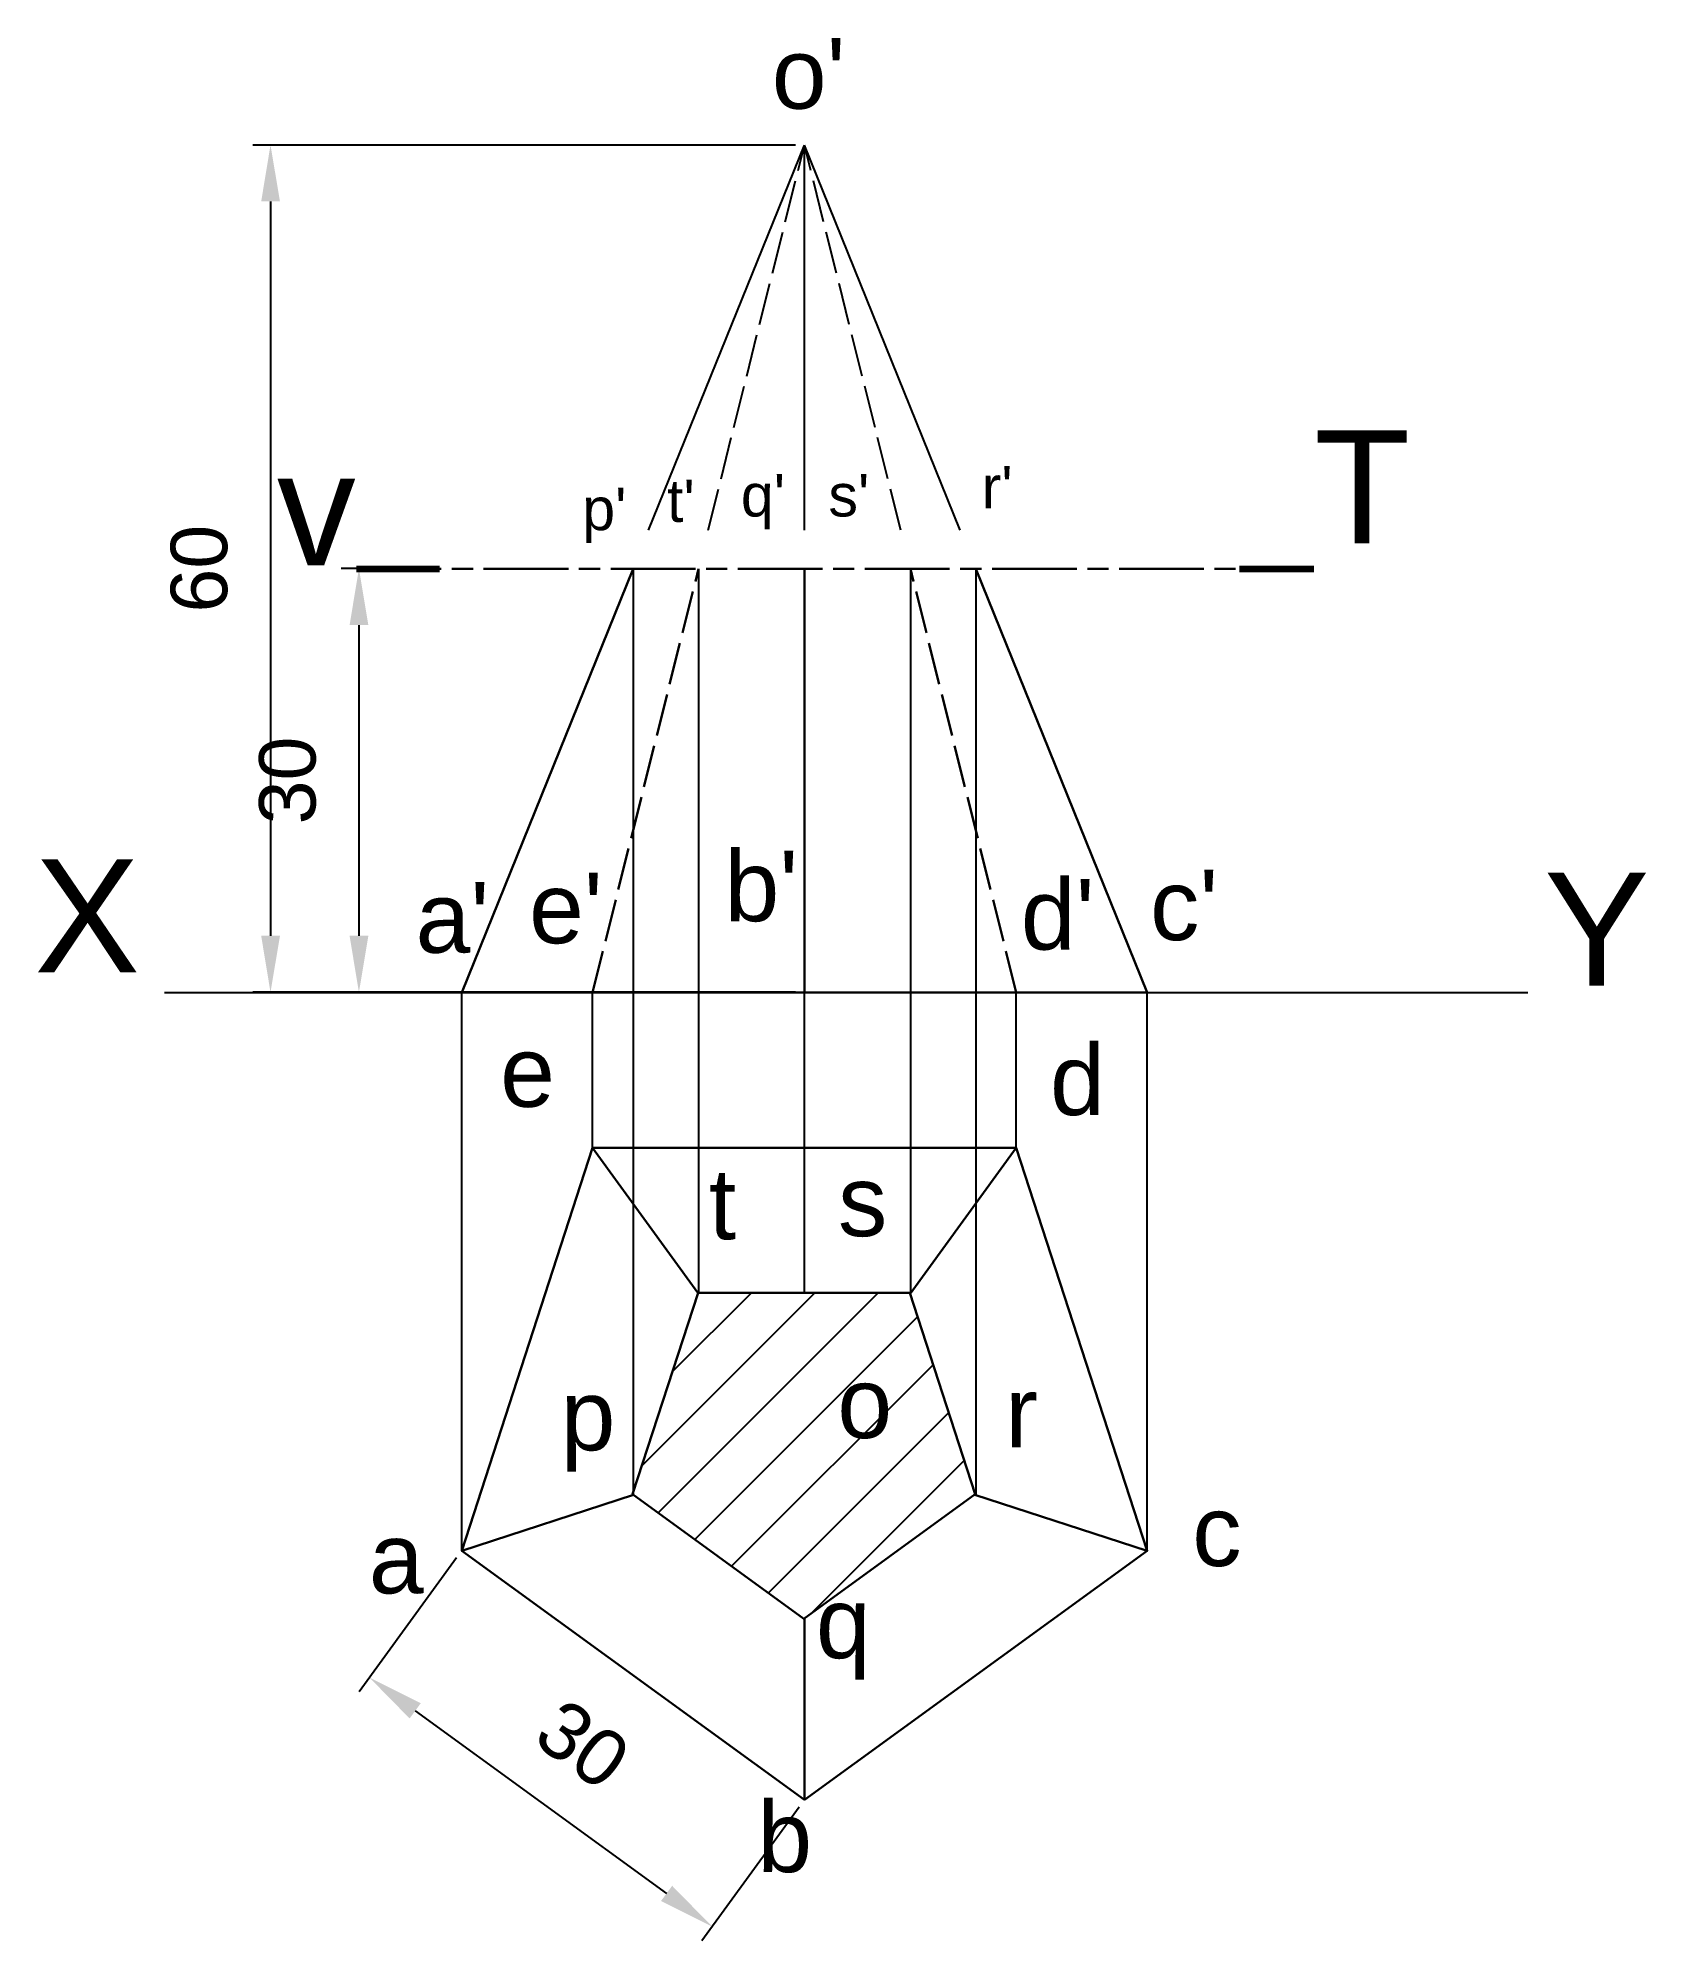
# Model space of a CAD drawing. Header units: millimetres. Extents: x 120 to 234, y -17 to 118.
import ezdxf

# ---------------------------------------------------------------- set-up
doc = ezdxf.new("R2010")
doc.units = ezdxf.units.MM
doc.header["$LTSCALE"] = 0.25
doc.header["$PDMODE"] = 34
doc.header["$PDSIZE"] = -2
doc.linetypes.add('ACAD_ISO02W100', pattern=[15, 12, -3])
doc.linetypes.add('ACAD_ISO08W100', pattern=[36, 24, -3, 6, -3])
doc.styles.get("Standard").update_dxf_attribs({"font": 'arial.ttf'})
doc.dimstyles.new('ISO-25', dxfattribs={"dimtxt": 4, "dimasz": 4, "dimexe": 1.25, "dimexo": 0.625, "dimgap": 3, "dimtad": 1, "dimtxsty": 'Standard', "dimcen": 2.5, "dimadec": 0, "dimazin": 0, "dimtfac": 1, "dimtmove": 0, "dimatfit": 3, "dimfxl": 1, "dimarcsym": 0})

# ---------------------------------------------------------------- blocks, each defined once
blk = doc.blocks.new('*D1')
at = {"color": 0, "lineweight": -2, "transparency": 16777216}
for p, q in [((149.95, 10.14), (143.06, 0.65)), ((147.03, -0.69), (164.83, -13.62)), ((174.22, -7.5), (167.33, -16.98))]:
    blk.add_line(p, q, dxfattribs=at)
at = {"color": 0, "lineweight": 50, "transparency": 16777216}
for points in [[(147.42, -0.15), (146.63, -1.23), (143.79, 1.66)], [(165.22, -13.08), (164.43, -14.16), (168.06, -15.97)]]:
    blk.add_solid(points, dxfattribs=at)
at = {"layer": 'Defpoints', "color": 0, "lineweight": 50, "transparency": 16777216}
for p in [(150.32, 10.64), (174.59, -6.99), (168.06, -15.97)]:
    blk.add_point(p, dxfattribs=at)
at = {"color": 0, "lineweight": 25, "transparency": 16777216, "insert": (158.89, -3.08), "char_height": 4, "attachment_point": 5, "rotation": 324}
blk.add_mtext('30', dxfattribs=at)
blk = doc.blocks.new('*D2')
at = {"color": 0, "lineweight": -2, "transparency": 16777216}
for p, q in [((173.96, 110.19), (135.53, 110.19)), ((136.78, 106.19), (136.78, 54.19)), ((173.96, 50.19), (135.53, 50.19))]:
    blk.add_line(p, q, dxfattribs=at)
at = {"color": 0, "lineweight": 50, "transparency": 16777216}
for points in [[(136.12, 106.19), (137.45, 106.19), (136.78, 110.19)], [(136.12, 54.19), (137.45, 54.19), (136.78, 50.19)]]:
    blk.add_solid(points, dxfattribs=at)
at = {"layer": 'Defpoints', "color": 0, "lineweight": 50, "transparency": 16777216}
for p in [(174.59, 110.19), (136.78, 50.19), (174.59, 50.19)]:
    blk.add_point(p, dxfattribs=at)
at = {"color": 0, "lineweight": 25, "transparency": 16777216, "insert": (131.74, 80.19), "char_height": 4, "attachment_point": 5, "rotation": 90}
blk.add_mtext('60', dxfattribs=at)
blk = doc.blocks.new('*D3')
at = {"color": 0, "lineweight": -2, "transparency": 16777216}
for p, q in [((145.45, 80.19), (141.79, 80.19)), ((143.04, 76.19), (143.04, 54.19)), ((145.45, 50.19), (141.79, 50.19))]:
    blk.add_line(p, q, dxfattribs=at)
at = {"color": 0, "lineweight": 50, "transparency": 16777216}
for points in [[(142.38, 76.19), (143.71, 76.19), (143.04, 80.19)], [(142.38, 54.19), (143.71, 54.19), (143.04, 50.19)]]:
    blk.add_solid(points, dxfattribs=at)
at = {"layer": 'Defpoints', "color": 0, "lineweight": 50, "transparency": 16777216}
for p in [(146.08, 80.19), (143.04, 50.19), (146.08, 50.19)]:
    blk.add_point(p, dxfattribs=at)
at = {"color": 0, "lineweight": 25, "transparency": 16777216, "insert": (138, 65.19), "char_height": 4, "attachment_point": 5, "rotation": 90}
blk.add_mtext('30', dxfattribs=at)

msp = doc.modelspace()

# ---------------------------------------------------------------- hatches: boundary and pattern name
at = {"lineweight": 25, "true_color": 0x000000}
h = msp.add_hatch(dxfattribs=at)
h.set_pattern_fill('ANSI31', color=18)
h.set_pattern_definition([(45, (137.2696, -9.1438), (-2.24506, 2.24506), [])])
h.paths.add_polyline_path([(162.452, 14.755), (162.452, 14.617), (174.551, 5.826), (186.686, 14.643), (182.051, 28.909), (167.087, 28.909), (167.087, 28.852), (167.05, 28.904)])
h.paths.add_polyline_path([(175.969, 17.6), (181.747, 17.6), (181.747, 23.279), (175.969, 23.279)], flags=24)

# ---------------------------------------------------------------- linework, layer by layer
at = {"color": 18, "lineweight": 25, "true_color": 0x000000}
for p, q in [((163.557, 82.918), (174.587, 110.185)), ((174.587, 82.918), (174.587, 110.185)), ((185.617, 82.918), (174.587, 110.185)), ((162.452, 80.185), (162.452, 14.586)), ((167.087, 80.185), (167.087, 28.852)), ((182.087, 80.185), (182.087, 28.852)), ((186.723, 80.185), (186.723, 14.586)), ((129.265, 50.185), (225.803, 50.185)), ((150.317, 10.643), (150.317, 50.185)), ((150.317, 50.185), (198.858, 50.185)), ((159.587, 39.175), (159.587, 50.185)), ((174.587, 28.909), (174.587, 50.185)), ((189.587, 39.175), (189.587, 50.185)), ((198.858, 10.643), (198.858, 50.185)), ((174.587, -6.991), (174.587, 5.853))]:
    msp.add_line(p, q, dxfattribs=at)
at = {"color": 18, "linetype": 'ACAD_ISO02W100', "lineweight": 25, "true_color": 0x000000}
for p in [(167.771, 82.918), (181.404, 82.918)]:
    msp.add_line(p, (174.587, 110.185), dxfattribs=at)
at = {"color": 18, "linetype": 'ACAD_ISO08W100', "lineweight": 30, "true_color": 0x000000}
msp.add_line((142.869, 80.185), (210.666, 80.185), dxfattribs=at)
at = {"color": 18, "lineweight": 90, "ltscale": 0.25, "true_color": 0x000000}
for p, q in [((142.869, 80.185), (148.756, 80.185)), ((205.384, 80.185), (210.666, 80.185))]:
    msp.add_line(p, q, dxfattribs=at)
at = {"color": 18, "lineweight": 30, "true_color": 0x000000}
for p, q in [((150.317, 50.185), (162.452, 80.185)), ((174.587, 50.185), (174.587, 80.185)), ((198.858, 50.185), (186.723, 80.185)), ((159.587, 39.175), (167.05, 28.904)), ((182.075, 28.835), (189.587, 39.175)), ((162.481, 14.596), (150.317, 10.643)), ((198.858, 10.643), (186.643, 14.612)), ((174.587, -6.991), (174.587, 5.853))]:
    msp.add_line(p, q, dxfattribs=at)
at = {"color": 18, "linetype": 'ACAD_ISO02W100', "lineweight": 30, "true_color": 0x000000}
for p, q in [((159.587, 50.185), (167.087, 80.185)), ((189.587, 50.185), (182.087, 80.185))]:
    msp.add_line(p, q, dxfattribs=at)
at = {"color": 18, "lineweight": 30, "ltscale": 0.25, "true_color": 0x000000}
msp.add_line((150.317, 50.185), (198.858, 50.185), dxfattribs=at)
at = {"color": 18, "lineweight": 30, "true_color": 0x000000}
for points in [[(189.587, 39.175), (159.587, 39.175), (150.317, 10.643), (174.587, -6.991), (198.858, 10.643)], [(182.051, 28.909), (167.051, 28.909), (162.416, 14.643), (174.551, 5.826), (186.686, 14.643)]]:
    msp.add_lwpolyline(points, close=True, dxfattribs=at)

# ---------------------------------------------------------------- texts
at = {"color": 18, "lineweight": 25, "true_color": 0x000000}
for s, height, p in [("o'", 5, (172.274, 112.763)), ('T', 8, (210.666, 81.987)), ('v', 8, (137.231, 80.425)), ("t'", 3, (164.856, 83.498)), ("q'", 3, (170.086, 83.886)), ("s'", 3, (176.285, 83.886)), ("r'", 3, (187.133, 84.466)), ("p'", 3, (158.851, 82.918)), ("b'", 5, (168.926, 55.224)), ("a'", 5, (147.052, 52.994)), ("e'", 5, (155.087, 53.663)), ("d'", 5, (189.908, 53.217)), ("c'", 5, (199.059, 53.886)), ('e', 5, (153.04, 42.08)), ('d', 5, (191.975, 41.499)), ('t', 5, (167.81, 32.699)), ('s', 5, (176.962, 32.922)), ('p', 5, (157.319, 17.757)), ('o', 5, (176.915, 18.629)), ('r', 5, (188.792, 17.98)), ('c', 5, (202.048, 9.564)), ('a', 5, (143.742, 7.629)), ('q', 5, (175.399, 3.037)), ('b', 5, (171.249, -12.113))]:
    msp.add_text(s, height=height, dxfattribs=at).set_placement(p)
at = {"color": 18, "lineweight": 50, "ltscale": 0.25, "true_color": 0x000000}
for s, p in [('X', (120.07, 51.616)), ('Y', (226.965, 50.652))]:
    msp.add_text(s, height=8, dxfattribs=at).set_placement(p)

# ---------------------------------------------------------------- dimensions: what is measured, and where the dimension line sits
at = {"color": 18, "lineweight": 25, "true_color": 0x000000}
for base, p1, p2, picture, middle in [((136.784, 50.185), (174.587, 110.185), (174.587, 50.185), '*D2', (131.742, 80.185)), ((143.043, 50.185), (146.076, 80.185), (146.076, 50.185), '*D3', (138, 65.185))]:
    dim = msp.add_linear_dim(base=base, p1=p1, p2=p2, angle=90, dimstyle='ISO-25', dxfattribs=at)
    dim.commit()
    dim.dimension.update_dxf_attribs({"geometry": picture, "text_midpoint": middle})
dim = msp.add_aligned_dim(p1=(150.317, 10.643), p2=(174.587, -6.991), distance=-11.103, dimstyle='ISO-25', dxfattribs=at)
dim.commit()
dim.dimension.update_dxf_attribs({"geometry": '*D1', "text_midpoint": (158.89, -3.076)})

doc.saveas('drawing.dxf')
